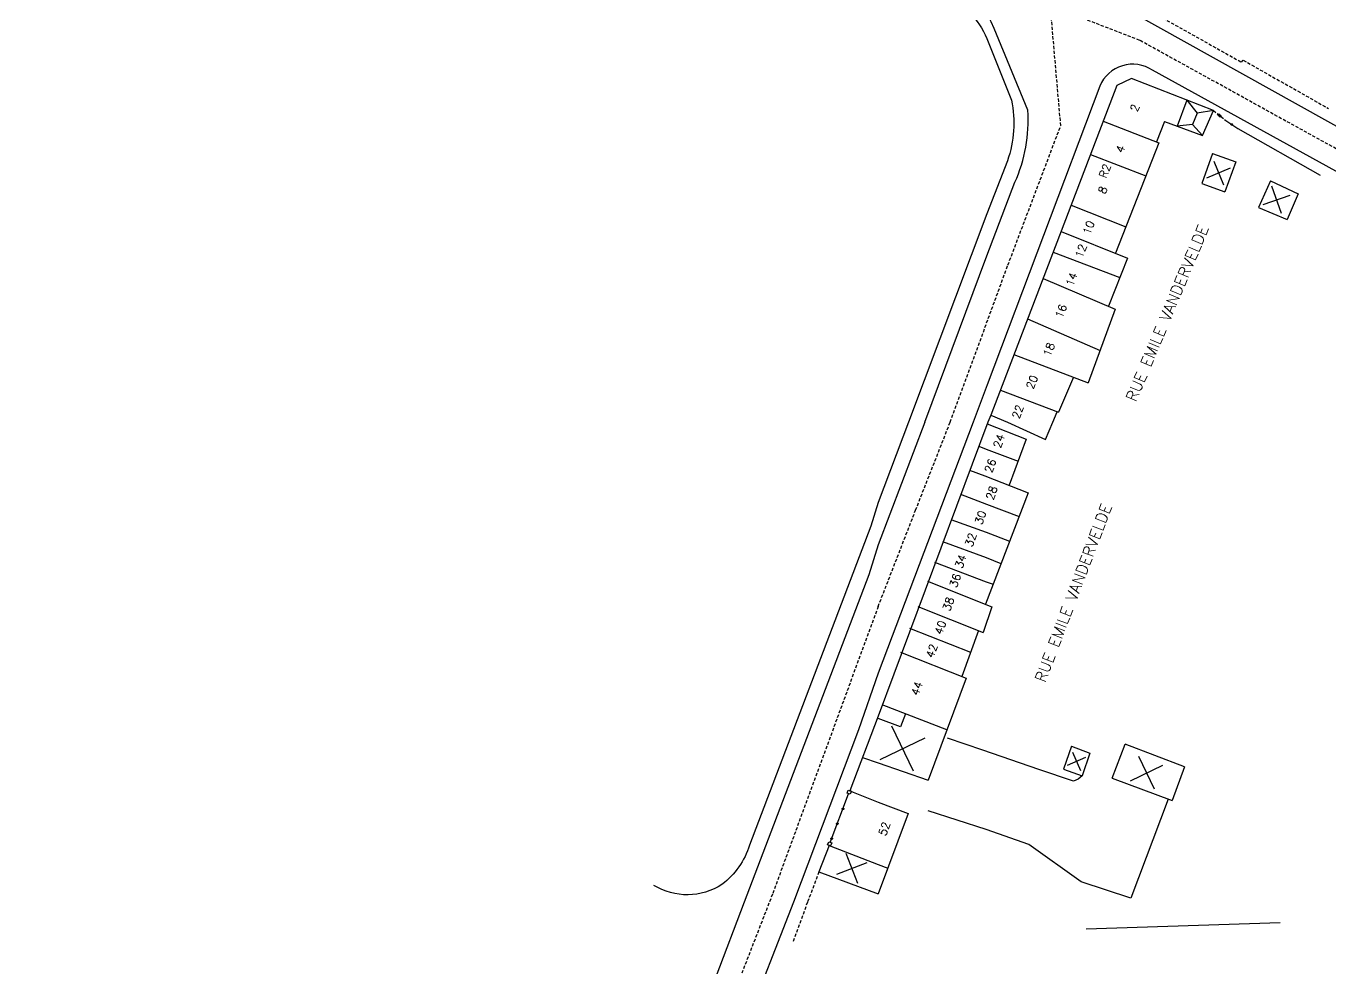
# Model space of a CAD drawing. Header units: millimetres. Extents: x 114000 to 115000, y 124000 to 125000.
# Drawn here: x 114366.9 to 114570.6, y 124664.7 to 124811.9 of the extents above; entities that cross this region are included whole.
import ezdxf
from ezdxf.enums import TextEntityAlignment as Align

# ---------------------------------------------------------------- set-up
doc = ezdxf.new("R2010")
doc.units = ezdxf.units.MM
doc.linetypes.add('DASHED', pattern=[0.75, 0.5, -0.25])
for name, color, linetype in [('W0001', 6, 'DASHED'), ('W0008', 7, 'CONTINUOUS'), ('W0100', 7, 'CONTINUOUS'), ('W0112', 1, 'DASHED'), ('W0310', 3, 'CONTINUOUS'), ('W0322', 7, 'CONTINUOUS'), ('W0989', 7, 'CONTINUOUS'), ('W0991', 7, 'CONTINUOUS')]:
    doc.layers.add(name, color=color, linetype=linetype)
doc.styles.get("Standard").update_dxf_attribs({"font": 'romans.shx', "width": 0.85})

msp = doc.modelspace()

# ---------------------------------------------------------------- linework, layer by layer
at = {"layer": 'W0001'}
for points in [[(114511.26, 124750), (114520.28, 124774.54), (114528.53, 124796.32), (114525.88, 124826.75), (114521.28, 124863.77), (114517.63, 124886.88), (114516.65, 124899.29), (114516.9, 124913.16), (114520.55, 124937.73), (114531.39, 124978.04), (114537.42, 125000)], [(114631.99, 124750), (114621, 124764.23), (114618.02, 124766.98), (114612.29, 124770.41), (114581.43, 124787.25), (114540.88, 124809.64), (114517.69, 124818.57), (114500, 124825.23)], [(114500, 124721.19), (114505.85, 124736.25), (114511.26, 124750)]]:
    msp.add_lwpolyline(points, dxfattribs=at)
msp.add_lwpolyline([(114500, 124721.19), (114483.48, 124676.25), (114475.76, 124656.36, 0.04858), (114464.29, 124614.94), (114458.79, 124580.03), (114453.09, 124545.57)], format="xyb", dxfattribs=at)
at = {"layer": 'W0008'}
for points in [[(114603.62, 124960.08, 0.020817), (114597.78, 124961.91), (114537.38, 124973.7, 0.321623), (114532.56, 124971.34), (114524.38, 124940.67), (114522.73, 124933.67), (114521.14, 124925.08, 0.079898), (114520.09, 124891.41), (114522.69, 124874.4), (114527.09, 124840.98), (114528.36, 124835.92), (114529.33, 124827.99, 0.086368), (114531.68, 124820.17, 0.158913), (114534.97, 124816.69), (114613.71, 124772.79, -0.101509), (114623.56, 124765.62), (114635.93, 124750)], [(114507.31, 124750), (114517, 124775.98), (114521.36, 124787.46, 0.121219), (114523.4, 124798.71), (114518.15, 124811.5), (114517.66, 124812.52, 0.128112), (114514.53, 124816.18), (114500, 124822.27)], [(114500, 124820.88), (114510.19, 124816.64, -0.196692), (114517, 124809.93), (114520.81, 124800.31, -0.141073), (114520.19, 124790.83), (114517, 124782.55), (114504.73, 124750)], [(114628.19, 124750), (114620.51, 124759.61, 0.104892), (114615.63, 124764.36), (114607.33, 124769.45), (114542.85, 124804.99, 0.468984), (114534.63, 124802.5), (114517.05, 124755.84), (114514.84, 124750)], [(114500, 124737.45), (114498.85, 124733.73), (114479.92, 124683.91, -0.151269), (114475.6, 124677.78, -0.289343), (114464.96, 124677.64)], [(114500, 124730.83), (114498.52, 124726.14), (114479.04, 124675), (114470.23, 124651.69, -0.035332), (114464.76, 124633.41, -0.235243), (114461.97, 124631.14), (114433.91, 124630.48), (114389.36, 124629.05), (114372.93, 124628.61), (114366.87, 124628.55)], [(114500, 124710.81), (114496.95, 124701.95), (114486.75, 124675), (114479.02, 124655.1, 0.04854), (114467.74, 124614.37), (114462.25, 124579.47), (114456.74, 124546.23)]]:
    msp.add_lwpolyline(points, format="xyb", dxfattribs=at)
for points in [[(114514.84, 124750), (114500, 124710.81)], [(114507.31, 124750), (114500, 124730.83)], [(114504.73, 124750), (114500, 124737.45)], [(114517.6, 124751.08), (114517.14, 124750)], [(114545.29, 124691.13), (114539.48, 124675.62), (114531.7, 124678.18), (114523.56, 124684.03), (114516.88, 124686.34), (114507.83, 124689.3)], [(114562.81, 124671.78), (114532.52, 124670.79)]]:
    msp.add_lwpolyline(points, dxfattribs=at)
at = {"layer": 'W0100'}
for points in [[(114537.31, 124802.59), (114517.6, 124751.08)], [(114539.56, 124803.68), (114537.31, 124802.59)], [(114552.38, 124798.66), (114539.56, 124803.68)], [(114548.21, 124800.29), (114546.74, 124796.22)], [(114548.21, 124800.29), (114549.84, 124798.28)], [(114549.84, 124798.28), (114549.13, 124796.47)], [(114552.38, 124798.66), (114549.84, 124798.28)], [(114550.67, 124794.75), (114552.38, 124798.66)], [(114535.17, 124796.99), (114543.83, 124793.63)], [(114544.73, 124796.97), (114543.48, 124793.76)], [(114544.73, 124796.97), (114550.67, 124794.75)], [(114549.13, 124796.47), (114546.74, 124796.22)], [(114549.13, 124796.47), (114550.67, 124794.75)], [(114543.83, 124793.63), (114537.08, 124776.38)], [(114552.26, 124791.97), (114550.59, 124787.28)], [(114552.26, 124791.97), (114555.9, 124790.65)], [(114533.19, 124791.82), (114541.8, 124788.45)], [(114555.9, 124790.65), (114554.16, 124786)], [(114550.59, 124787.28), (114554.16, 124786)], [(114561.3, 124787.67), (114559.43, 124783.55)], [(114561.3, 124787.67), (114565.65, 124785.66)], [(114530.14, 124783.87), (114538.7, 124780.52)], [(114565.65, 124785.66), (114563.9, 124781.64)], [(114559.43, 124783.55), (114563.9, 124781.64)], [(114528.57, 124779.76), (114538.96, 124775.63)], [(114527.35, 124776.57), (114537.77, 124772.58)], [(114538.96, 124775.63), (114536, 124768.09)], [(114525.78, 124772.46), (114537.05, 124767.64)], [(114537.05, 124767.64), (114532.82, 124756.15)], [(114523.36, 124766.14), (114534.68, 124761.2)], [(114521.22, 124760.55), (114532.82, 124756.15)], [(114530.51, 124757.03), (114528.18, 124751.54)], [(114519.09, 124754.98), (114528.18, 124751.54)], [(114527.3, 124750), (114527.95, 124751.63)], [(114517.14, 124750), (114500, 124704.07)], [(114517.05, 124749.76), (114523.11, 124747.34)], [(114517.6, 124751.08), (114520.19, 124750)], [(114520.19, 124750), (114526.17, 124747.3)], [(114526.17, 124747.3), (114527.3, 124750)], [(114523.11, 124747.34), (114520.48, 124740.14)], [(114515.72, 124746.26), (114516.88, 124745.78)], [(114516.88, 124745.78), (114521.85, 124743.88)], [(114514.29, 124742.48), (114516.66, 124741.59)], [(114516.66, 124741.59), (114523.42, 124738.98)], [(114523.42, 124738.98), (114516.75, 124721.56)], [(114512.87, 124738.74), (114516.93, 124737.17)], [(114516.93, 124737.17), (114522.01, 124735.28)], [(114511.37, 124734.79), (114516.88, 124732.8)], [(114510.06, 124731.35), (114516.88, 124728.85)], [(114516.88, 124732.8), (114520.51, 124731.38)], [(114516.88, 124728.85), (114519.19, 124727.92)], [(114508.82, 124728.1), (114516.88, 124725.07)], [(114507.7, 124725.14), (114517.78, 124721.15)], [(114516.88, 124725.07), (114517.95, 124724.7)], [(114506.2, 124721.19), (114516.41, 124717.15)], [(114517.78, 124721.15), (114516.41, 124717.15)], [(114504.92, 124717.83), (114514.42, 124714.05)], [(114515.66, 124717.45), (114513.05, 124710.29)], [(114503.49, 124714.05), (114513.75, 124710.02)], [(114513.75, 124710.02), (114507.79, 124694.09)], [(114510.73, 124701.95), (114500.65, 124705.82)], [(114504.27, 124704.43), (114503.47, 124702.42)], [(114500, 124704.07), (114495.57, 124692.42)], [(114500, 124703.73), (114499.88, 124703.76)], [(114503.47, 124702.42), (114500, 124703.73)], [(114530.22, 124699.36), (114528.94, 124695.81)], [(114530.22, 124699.36), (114533.08, 124698.31)], [(114533.08, 124698.31), (114531.9, 124694.77)], [(114536.58, 124694.36), (114538.6, 124699.68)], [(114547.88, 124696.14), (114538.6, 124699.68)], [(114497.54, 124697.6), (114500, 124696.79)], [(114500, 124696.79), (114507.79, 124694.09)], [(114528.94, 124695.81), (114531.9, 124694.77)], [(114536.58, 124694.36), (114545.93, 124690.89)], [(114547.88, 124696.14), (114545.93, 124690.89)], [(114495.57, 124692.42), (114500, 124690.61)], [(114500, 124690.61), (114504.7, 124688.86)], [(114504.7, 124688.86), (114500, 124676.31)], [(114492.33, 124683.89), (114490.75, 124679.73)], [(114492.33, 124683.89), (114500, 124680.88)], [(114500, 124680.88), (114501.5, 124680.32)], [(114490.75, 124679.73), (114500, 124676.31)]]:
    msp.add_lwpolyline(points, dxfattribs=at)
at = {"layer": 'W0112'}
for p, q in [((114553.05, 124797.97), (114553.21, 124798.16)), ((114553.21, 124798.16), (114553.6, 124797.85)), ((114553.44, 124797.65), (114553.05, 124797.97)), ((114553.6, 124797.85), (114553.44, 124797.65)), ((114495.16, 124692.04), (114495.34, 124692.5)), ((114495.34, 124692.5), (114495.81, 124692.33)), ((114495.81, 124692.33), (114495.63, 124691.86)), ((114495.63, 124691.86), (114495.16, 124692.04)), ((114492.1, 124683.98), (114492.28, 124684.45)), ((114492.57, 124683.8), (114492.1, 124683.98)), ((114492.28, 124684.45), (114492.74, 124684.27)), ((114492.74, 124684.27), (114492.57, 124683.8))]:
    msp.add_line(p, q, dxfattribs=at)
for points in [[(114524.78, 124870.52), (114531.73, 124823.3), (114535.94, 124817.89), (114556.77, 124806.24), (114557.05, 124806.53), (114570.34, 124799.01)], [(114552.38, 124798.66), (114554.32, 124797.11)], [(114490.75, 124679.73), (114488.95, 124674.99), (114486.71, 124668.87)]]:
    msp.add_lwpolyline(points, dxfattribs=at)
at = {"layer": 'W0310'}
for points in [[(114556.19, 124795.86), (114569.07, 124788.6)], [(114531.9, 124694.77), (114531.25, 124694.25), (114530.53, 124693.94), (114525.11, 124695.76), (114516.36, 124698.74), (114510.84, 124700.63)]]:
    msp.add_lwpolyline(points, dxfattribs=at)
at = {"layer": 'W0322'}
for points in [[(114554.32, 124797.11), (114556.19, 124795.86)], [(114492.51, 124684.36), (114495.39, 124691.95)]]:
    msp.add_lwpolyline(points, dxfattribs=at)
for centre, major_axis, start_param, end_param in [((114555.23, 124796.5), (0.0884, 0.0884), 4.910018, 11.193203), ((114555.23, 124796.5), (0.0532, 0.0532), 4.910018, 11.193203), ((114494.51, 124689.61), (-0.0884, 0.0884), -1.148506, 5.134679), ((114494.51, 124689.61), (0.0532, 0.0532), 0.42229, 6.705475), ((114493.62, 124687.27), (-0.0884, 0.0884), -1.148506, 5.134679), ((114493.62, 124687.27), (0.0532, 0.0532), 0.42229, 6.705475), ((114492.73, 124684.94), (-0.0884, 0.0884), -1.148506, 5.134679), ((114492.73, 124684.94), (0.0532, 0.0532), 0.42229, 6.705475)]:
    msp.add_ellipse(centre, major_axis=major_axis, ratio=1, start_param=start_param, end_param=end_param, dxfattribs=at)
at = {"layer": 'W0991'}
for p, q in [((114552.43, 124790.75), (114553.98, 124787.09)), ((114551.38, 124788.15), (114555.03, 124789.7)), ((114563.01, 124782.59), (114561.52, 124786.85)), ((114560.13, 124783.98), (114564.39, 124785.47)), ((114505.53, 124695.46), (114502.14, 124702.5)), ((114500.32, 124697.29), (114507.36, 124700.68)), ((114530.38, 124698.45), (114531.64, 124695.59)), ((114529.58, 124696.39), (114532.44, 124697.65)), ((114539.41, 124693.99), (114544.49, 124696.44)), ((114543.17, 124692.67), (114540.72, 124697.75)), ((114496.81, 124677.93), (114495, 124682.64)), ((114493.55, 124679.39), (114498.26, 124681.19))]:
    msp.add_line(p, q, dxfattribs=at)

# ---------------------------------------------------------------- texts
at = {"layer": 'W0989'}
for rotation, p in [(67.2753, (114545.17, 124767.02)), (69.2321, (114530.49, 124723.32))]:
    msp.add_text('RUE EMILE VANDERVELDE', height=1.75, rotation=rotation, dxfattribs=at).set_placement(p, align=Align.MIDDLE)
at = {"layer": 'W0991'}
for s, rotation, p in [('2', 68.5993, (114540.09, 124799.09)), ('4', 68.5993, (114537.87, 124792.67)), ('R2', 68.5993, (114535.44, 124789.24)), ('8', 68.5993, (114535.1, 124786.26)), ('10', 68.5993, (114532.89, 124780.39)), ('12', 68.5993, (114531.67, 124776.74)), ('14', 68.5993, (114530.23, 124772.31)), ('16', 68.5993, (114528.57, 124767.33)), ('18', 68.5993, (114526.69, 124761.35)), ('20', 68.5993, (114524.03, 124756.26)), ('22', 68.5993, (114521.82, 124751.62)), ('24', 70.4243, (114518.88, 124747.05)), ('26', 70.4243, (114517.53, 124743.19)), ('28', 70.4243, (114517.73, 124738.95)), ('30', 70.4243, (114515.99, 124735.1)), ('32', 70.4243, (114514.45, 124731.62)), ('34', 70.4243, (114512.9, 124728.25)), ('36', 70.4243, (114512.04, 124725.26)), ('38', 70.4243, (114510.97, 124721.6)), ('40', 70.4243, (114509.72, 124717.93)), ('42', 70.4243, (114508.37, 124714.27)), ('44', 70.4243, (114506.06, 124708.39)), ('52', 70.4243, (114500.96, 124686.48))]:
    msp.add_text(s, height=1.25, rotation=rotation, dxfattribs=at).set_placement(p, align=Align.MIDDLE)

doc.saveas('drawing.dxf')
